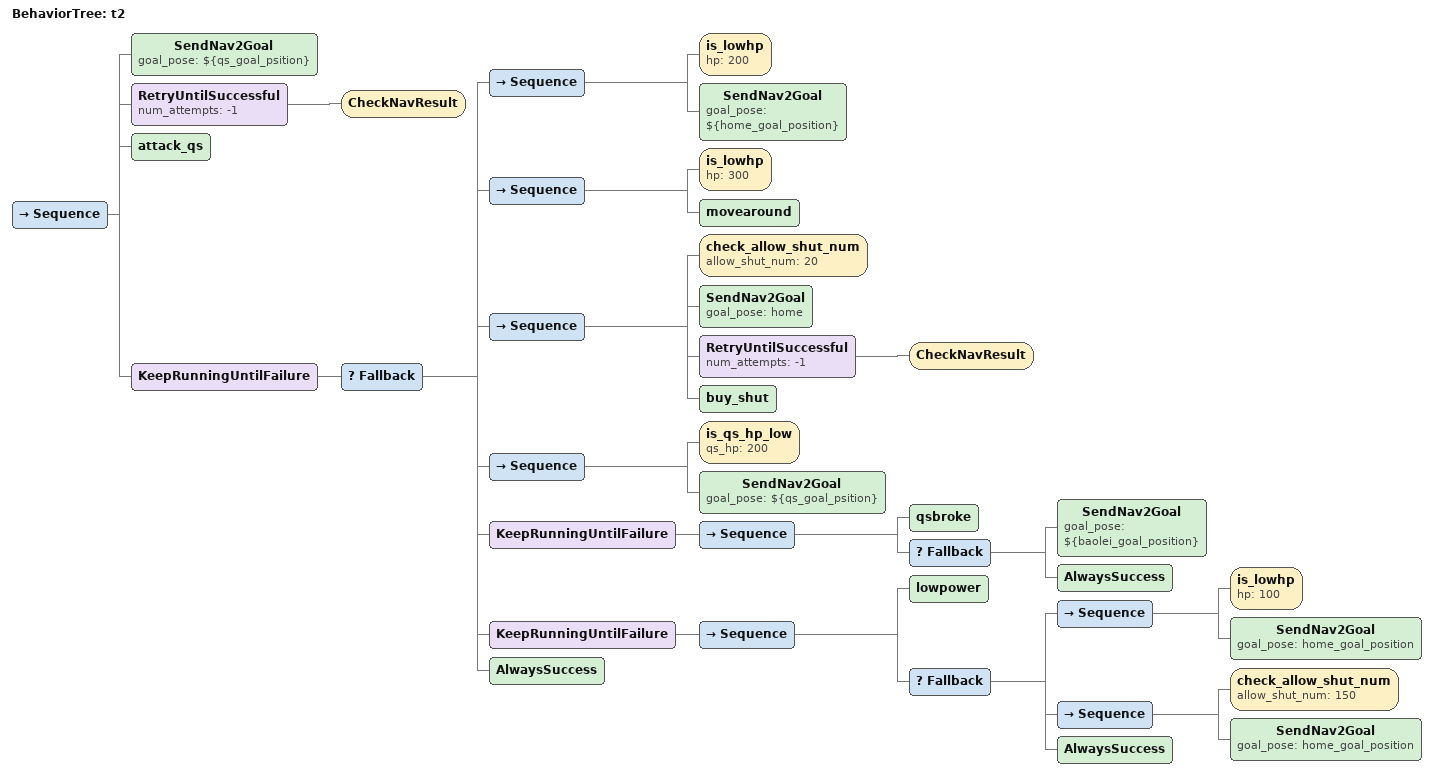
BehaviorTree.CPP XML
<?xml version="1.0" encoding="UTF-8"?>
<root BTCPP_format="4">
  <BehaviorTree ID="t2">
    <Sequence>
      <SendNav2Goal goal_pose="${qs_goal_psition}"/>
      <RetryUntilSuccessful num_attempts="-1">
        <CheckNavResult/>
      </RetryUntilSuccessful>
      <attack_qs/>
      <KeepRunningUntilFailure>
        <Fallback>
          <Sequence>
            <is_lowhp hp="200"/>
            <SendNav2Goal goal_pose="${home_goal_position}"/>
          </Sequence>
          <Sequence>
            <is_lowhp hp="300"/>
            <movearound/>
          </Sequence>
          <Sequence>
            <check_allow_shut_num allow_shut_num="20"/>
            <SendNav2Goal goal_pose="home"/>
            <RetryUntilSuccessful num_attempts="-1">
              <CheckNavResult/>
            </RetryUntilSuccessful>
            <buy_shut/>
          </Sequence>
          <Sequence>
            <is_qs_hp_low qs_hp="200"/>
            <SendNav2Goal goal_pose="${qs_goal_psition}"/>
          </Sequence>
          <KeepRunningUntilFailure>
            <Sequence>
              <qsbroke/>
              <Fallback>
                <SendNav2Goal goal_pose="${baolei_goal_position}"/>
                <AlwaysSuccess/>
              </Fallback>
            </Sequence>
          </KeepRunningUntilFailure>
          <KeepRunningUntilFailure>
            <Sequence>
              <lowpower/>
              <Fallback>
                <Sequence>
                  <is_lowhp hp="100"/>
                  <SendNav2Goal goal_pose="home_goal_position"/>
                </Sequence>
                <Sequence>
                  <check_allow_shut_num allow_shut_num="150"/>
                  <SendNav2Goal goal_pose="home_goal_position"/>
                </Sequence>
                <AlwaysSuccess/>
              </Fallback>
            </Sequence>
          </KeepRunningUntilFailure>
          <AlwaysSuccess/>
        </Fallback>
      </KeepRunningUntilFailure>
    </Sequence>
  </BehaviorTree>

</root>
